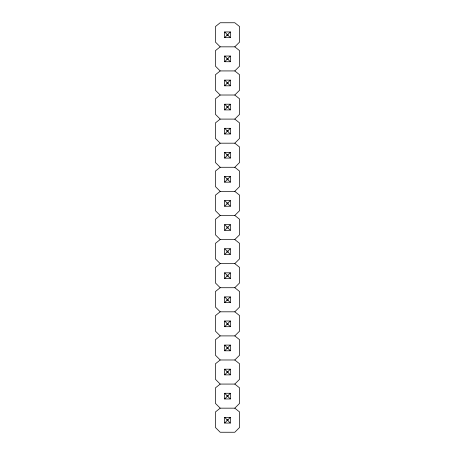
<?xml version="1.0" encoding="UTF-8"?>
<svg xmlns="http://www.w3.org/2000/svg" width="455" height="455" viewBox="0 0 455 455"><rect width="100%" height="100%" fill="white"/><g stroke="black" fill="none" stroke-linecap="round" stroke-linejoin="round"><path stroke-width="0.68" d="M224.656 37.64L227.062 35.228L227.938 35.228L230.344 37.64L224.656 37.64L224.656 31.947L230.344 31.947L230.344 37.64M224.656 31.947L227.062 34.358L227.938 34.358L230.344 31.947M234.803 46.837L239.546 42.099L239.546 26.544L234.803 22.75L220.197 22.75L215.454 26.544L215.454 42.099L220.197 46.837L234.803 46.837L239.546 50.63L239.546 66.185L234.803 70.929L220.197 70.929L215.454 74.722L215.454 90.272L220.197 95.015L234.803 95.015L239.546 98.809L239.546 114.359L234.803 119.102L220.197 119.102L215.454 122.895L215.454 138.451L220.197 143.188L234.803 143.188L239.546 146.982L239.546 162.537L234.803 167.281L220.197 167.281L215.454 171.074L215.454 186.624L220.197 191.367L234.803 191.367L239.546 195.161L239.546 210.716L234.803 215.454L220.197 215.454L215.454 219.247L215.454 234.803L220.197 239.546L234.803 239.546L239.546 243.34L239.546 258.889L234.803 263.633L220.197 263.633L215.454 267.426L215.454 282.982L220.197 287.719L234.803 287.719L239.546 291.513L239.546 307.068L234.803 311.811L220.197 311.811L215.454 315.605L215.454 331.155L220.197 335.898L234.803 335.898L239.546 339.692L239.546 355.241L234.803 359.985L220.197 359.985L215.454 363.778L215.454 379.334L220.197 384.071L234.803 384.071L239.546 387.865L239.546 403.42L234.803 408.163L220.197 408.163L215.454 411.957L215.454 427.507L220.197 432.25L234.803 432.25L239.546 427.507L239.546 411.957L234.803 408.163M224.656 61.726L227.062 59.321L227.938 59.321L230.344 61.726L224.656 61.726L224.656 56.039L230.344 56.039L230.344 61.726M227.938 59.321L227.938 58.445L230.344 56.039M224.656 85.813L227.062 83.407L227.938 83.407L230.344 85.813L224.656 85.813L224.656 80.125L230.344 80.125L230.344 85.813M227.938 83.407L227.938 82.537L230.344 80.125M234.803 95.015L239.546 90.272L239.546 74.722L234.803 70.929M224.656 109.905L227.062 107.494L227.938 107.494L230.344 109.905L230.344 104.212L224.656 104.212L224.656 109.905L230.344 109.905M224.656 104.212L227.062 106.624L227.938 106.624L230.344 104.212M224.656 133.992L227.062 131.586L227.938 131.586L230.344 133.992L224.656 133.992L224.656 128.304L230.344 128.304L230.344 133.992M227.938 131.586L227.938 130.71L230.344 128.304M234.803 143.188L239.546 138.451L239.546 122.895L234.803 119.102M224.656 158.078L227.062 155.673L227.938 155.673L230.344 158.078L224.656 158.078L224.656 152.391L230.344 152.391L230.344 158.078M224.656 152.391L227.062 154.797L227.938 154.797L230.344 152.391M224.656 182.171L227.062 179.759L227.938 179.759L230.344 182.171L224.656 182.171L224.656 176.477L230.344 176.477L230.344 182.171M224.656 176.477L227.062 178.889L227.938 178.889L230.344 176.477M234.803 191.367L239.546 186.624L239.546 171.074L234.803 167.281M224.656 206.257L227.062 203.846L227.938 203.846L230.344 206.257L224.656 206.257L224.656 200.564L230.344 200.564L230.344 206.257M224.656 200.564L227.062 202.975L227.938 202.975L230.344 200.564M224.656 230.344L227.062 227.938L227.938 227.938L230.344 230.344L224.656 230.344L224.656 224.656L230.344 224.656L230.344 230.344M224.656 224.656L227.062 227.062L227.938 227.062L230.344 224.656M234.803 239.546L239.546 234.803L239.546 219.247L234.803 215.454M224.656 254.436L227.062 252.024L227.938 252.024L230.344 254.436L230.344 248.743L224.656 248.743L224.656 254.436L230.344 254.436M224.656 248.743L227.062 251.154L227.938 251.154L230.344 248.743M224.656 278.523L227.062 276.111L227.938 276.111L230.344 278.523L224.656 278.523L224.656 272.829L230.344 272.829L230.344 278.523M224.656 272.829L227.062 275.241L227.938 275.241L230.344 272.829M234.803 287.719L239.546 282.982L239.546 267.426L234.803 263.633M224.656 302.609L227.062 300.203L227.938 300.203L230.344 302.609L224.656 302.609L224.656 296.922L230.344 296.922L230.344 302.609M224.656 296.922L227.062 299.327L227.938 299.327L230.344 296.922M224.656 326.696L227.062 324.29L227.938 324.29L230.344 326.696L224.656 326.696L224.656 321.008L230.344 321.008L230.344 326.696M224.656 321.008L227.062 323.414L227.938 323.414L230.344 321.008M234.803 335.898L239.546 331.155L239.546 315.605L234.803 311.811M224.656 350.788L227.062 348.376L227.938 348.376L230.344 350.788L230.344 345.095L224.656 345.095L224.656 350.788L230.344 350.788M224.656 345.095L227.062 347.506L227.938 347.506L230.344 345.095M224.656 374.875L227.062 372.463L227.938 372.463L230.344 374.875L224.656 374.875L224.656 369.187L230.344 369.187L230.344 374.875M224.656 369.187L227.062 371.593L227.938 371.593L230.344 369.187M234.803 384.071L239.546 379.334L239.546 363.778L234.803 359.985M224.656 398.961L227.062 396.555L227.938 396.555L230.344 398.961L224.656 398.961L224.656 393.274L230.344 393.274L230.344 398.961M224.656 393.274L227.062 395.679L227.938 395.679L230.344 393.274M224.656 423.053L227.062 420.642L227.938 420.642L230.344 423.053L230.344 417.36L224.656 417.36L224.656 423.053L230.344 423.053M224.656 417.36L227.062 419.772L227.938 419.772L230.344 417.36M220.197 46.837L215.454 50.63L215.454 66.185L220.197 70.929M220.197 95.015L215.454 98.809L215.454 114.359L220.197 119.102M220.197 143.188L215.454 146.982L215.454 162.537L220.197 167.281M220.197 191.367L215.454 195.161L215.454 210.716L220.197 215.454M220.197 239.546L215.454 243.34L215.454 258.889L220.197 263.633M220.197 287.719L215.454 291.513L215.454 307.068L220.197 311.811M220.197 335.898L215.454 339.692L215.454 355.241L220.197 359.985M220.197 384.071L215.454 387.865L215.454 403.42L220.197 408.163M224.656 56.039L227.062 58.445L227.938 58.445M224.656 80.125L227.062 82.537L227.938 82.537M224.656 128.304L227.062 130.71L227.938 130.71M227.938 34.358L227.938 35.228M227.938 106.624L227.938 107.494M227.938 154.797L227.938 155.673M227.938 178.889L227.938 179.759M227.938 202.975L227.938 203.846M227.938 227.062L227.938 227.938M227.938 251.154L227.938 252.024M227.938 275.241L227.938 276.111M227.938 299.327L227.938 300.203M227.938 323.414L227.938 324.29M227.938 347.506L227.938 348.376M227.938 371.593L227.938 372.463M227.938 395.679L227.938 396.555M227.938 419.772L227.938 420.642M227.062 34.358L227.062 35.228M227.062 58.445L227.062 59.321M227.062 82.537L227.062 83.407M227.062 106.624L227.062 107.494M227.062 130.71L227.062 131.586M227.062 154.797L227.062 155.673M227.062 178.889L227.062 179.759M227.062 202.975L227.062 203.846M227.062 227.062L227.062 227.938M227.062 251.154L227.062 252.024M227.062 275.241L227.062 276.111M227.062 299.327L227.062 300.203M227.062 323.414L227.062 324.29M227.062 347.506L227.062 348.376M227.062 371.593L227.062 372.463M227.062 395.679L227.062 396.555M227.062 419.772L227.062 420.642"/></g></svg>
